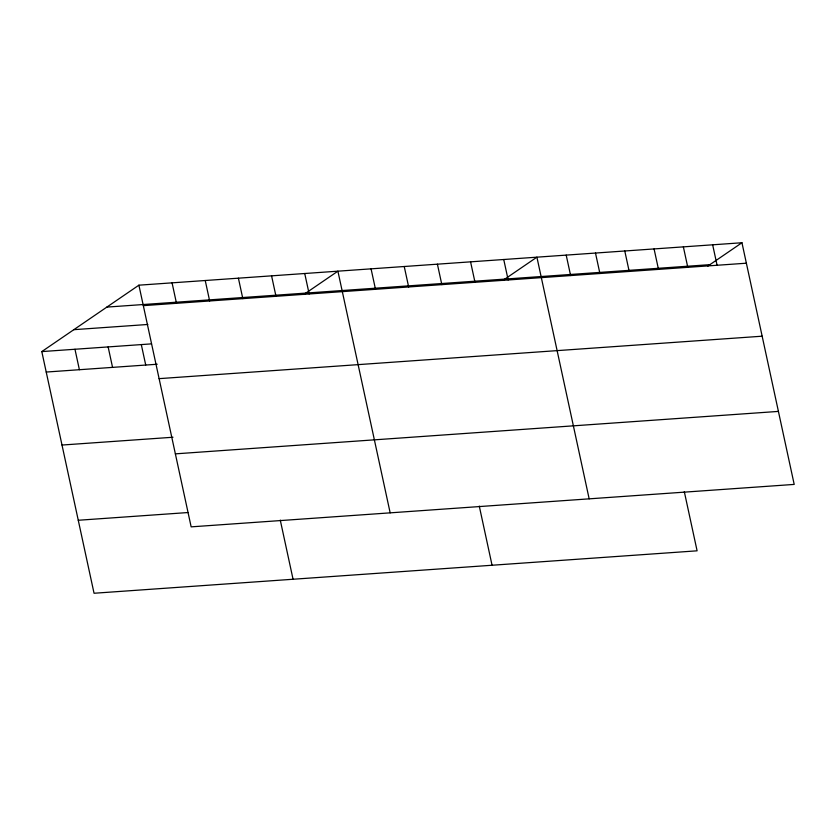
<?xml version="1.0" encoding="UTF-8"?>
<svg xmlns="http://www.w3.org/2000/svg" width="836" height="836" viewBox="0 0 836 836"><rect width="100%" height="100%" fill="white"/><g stroke="black" fill="none" stroke-linecap="round" stroke-linejoin="round"><path stroke-width="1.25" d="M684.308 491.662L697.099 550.819L94.05 593.257L41.8 351.59L138.901 285.18L741.95 242.743L794.2 484.41L191.151 526.858L138.901 285.18M303.802 294.502L337.901 271.178L390.161 512.844M502.802 280.499L536.911 257.174L589.161 498.841M707.841 266.067L741.95 242.743M106.851 307.094L709.91 264.657M143.322 305.642L746.37 263.204M73.84 329.677L147.836 324.472M41.8 351.59L151.504 343.868M46.22 372.051L157.21 364.235M159.101 378.645L762.16 336.197M62.01 445.045L172.989 437.238M175.361 453.854L778.42 411.406M78.27 520.264L187.975 512.541M712.659 244.802L717.079 265.263M683.367 246.86L687.788 267.321M654.076 248.929L658.496 269.38M624.785 250.988L629.205 271.449M595.493 253.047L599.914 273.508M566.202 255.116L570.622 275.566M503.742 259.505L508.163 279.966M470.574 261.846L475.005 282.296M437.406 264.176L441.836 284.637M479.279 506.093L492.059 565.251M404.237 266.506L408.668 286.967M371.069 268.847L375.5 289.298M304.732 273.508L309.163 293.969M271.575 275.849L275.995 296.31M238.406 278.179L242.827 298.64M280.269 520.096L293.06 579.254M205.238 280.52L209.658 300.97M172.07 282.85L176.49 303.311M141.305 344.589L145.725 365.039M108.137 346.919L112.557 367.38M74.968 349.26L79.389 369.711"/></g></svg>
